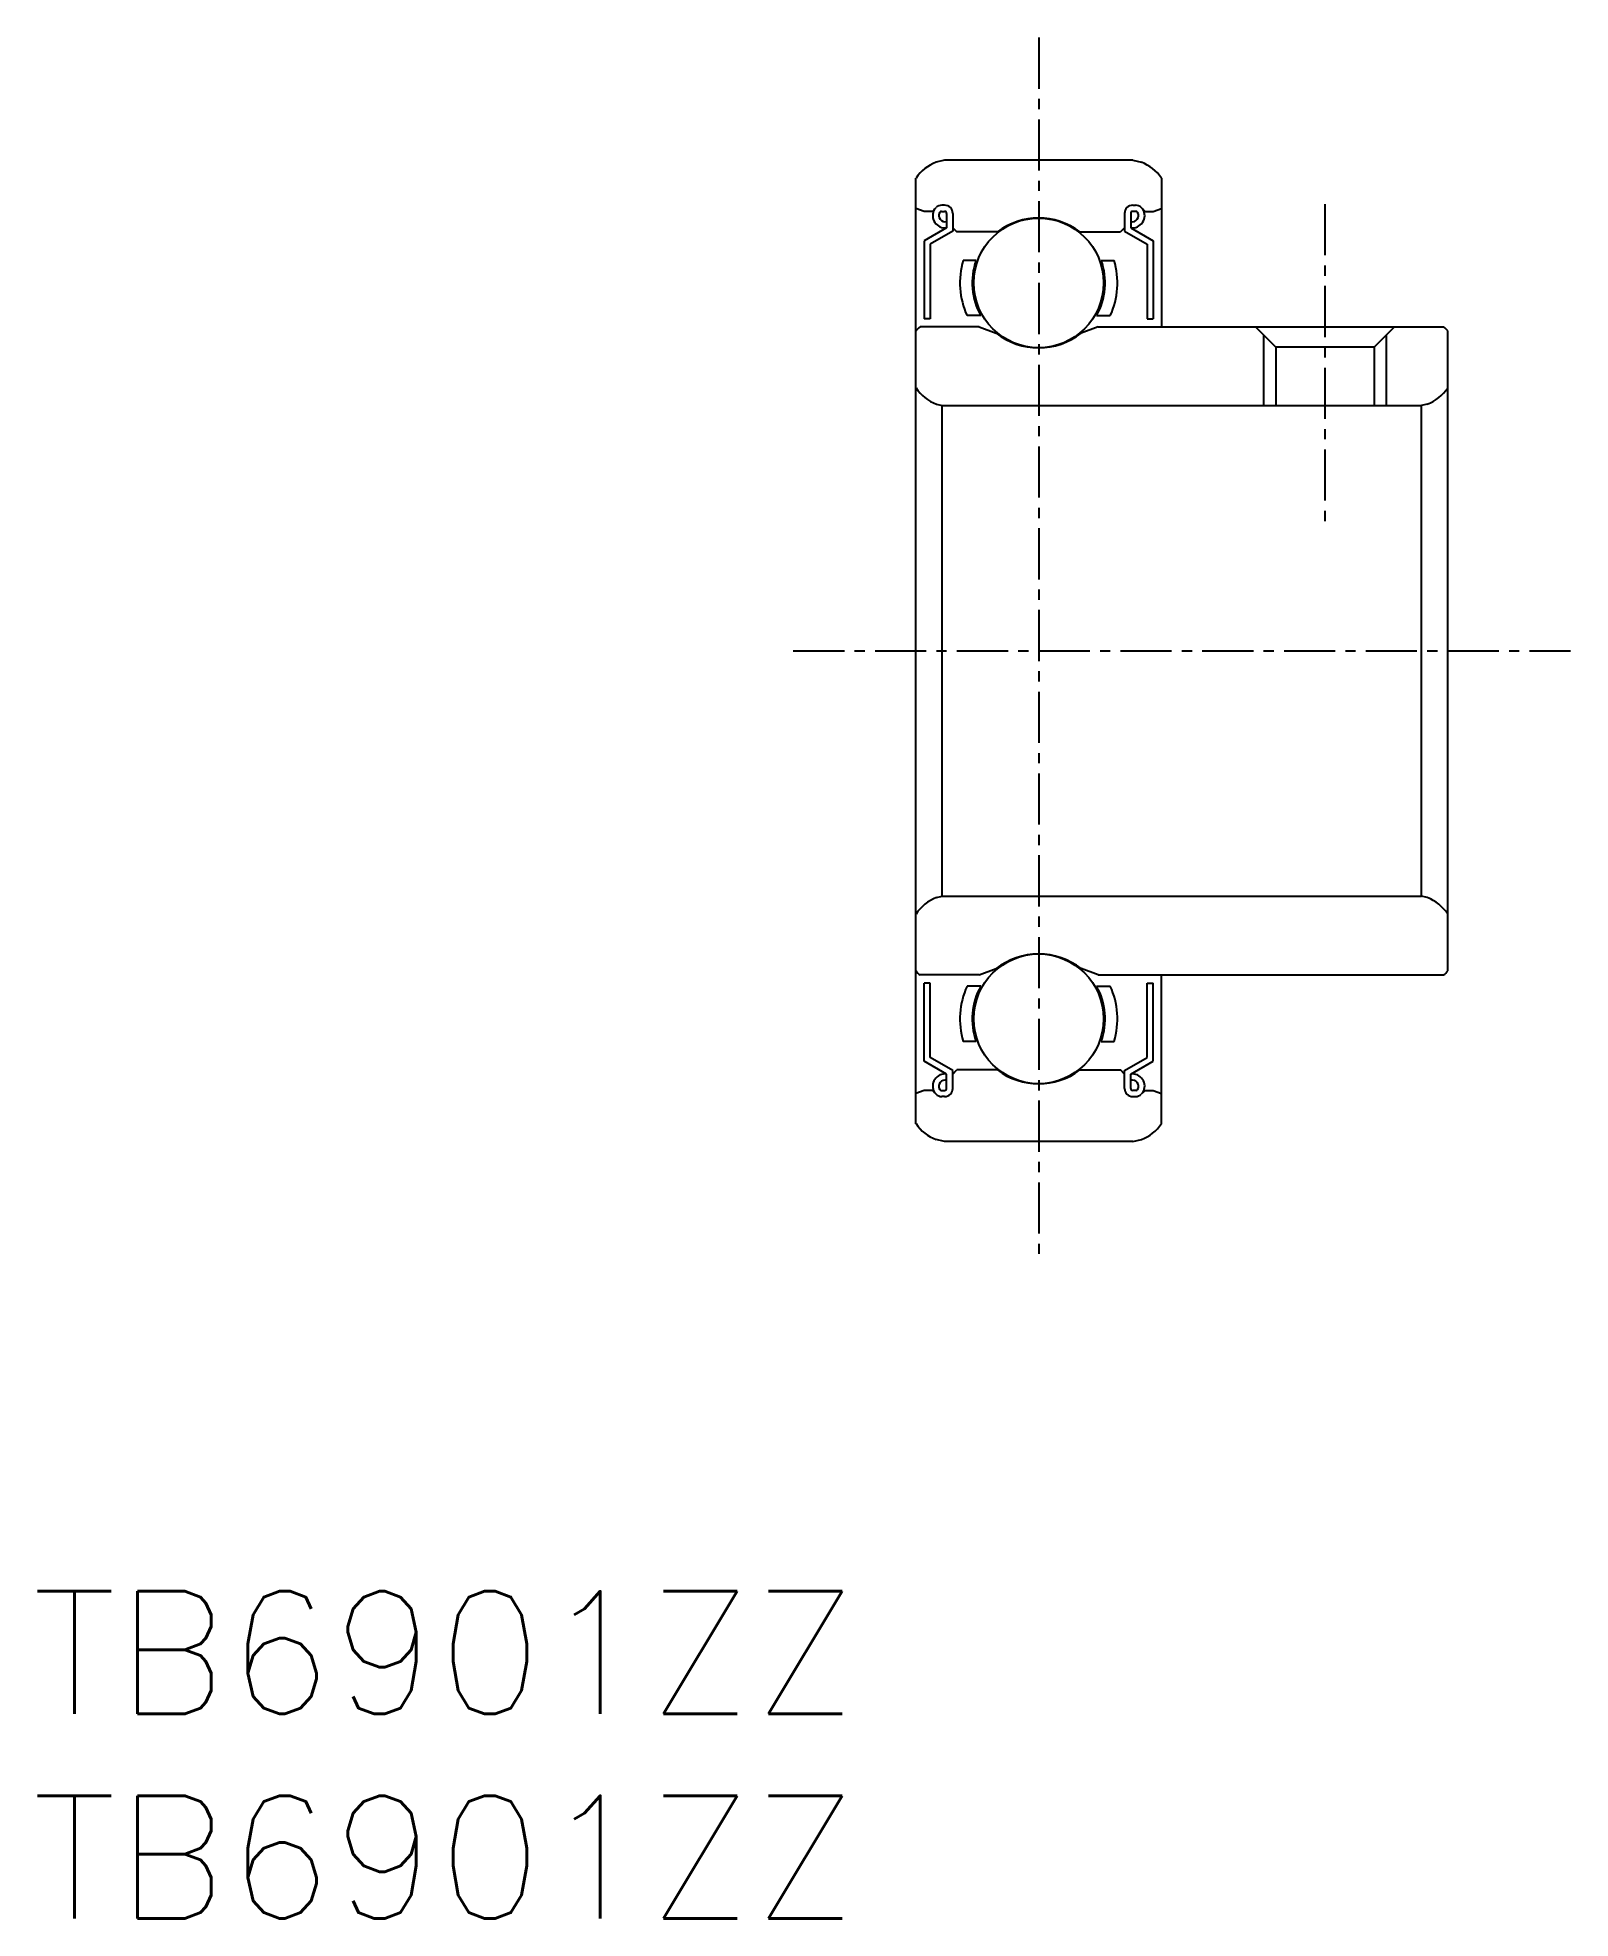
# Model space of a CAD drawing. Extents: x 44.9 to 82.4, y 37.3 to 83.3.
import ezdxf
from ezdxf.enums import TextEntityAlignment as Align

# ---------------------------------------------------------------- set-up
doc = ezdxf.new("R2010")
doc.units = 0
doc.linetypes.add('CENTER', pattern=[2, 1.25, -0.25, 0.25, -0.25])
doc.layers.get('0').update_dxf_attribs({"linetype": 'CONTINUOUS'})
doc.layers.add('CENTER', color=1, linetype='CENTER')
doc.styles.get("Standard").update_dxf_attribs({"font": 'txt.shx', "bigfont": 'extfont.shx'})

msp = doc.modelspace()

# ---------------------------------------------------------------- linework, layer by layer
at = {"color": 7, "linetype": 'CONTINUOUS'}
for p, q in [((67.081, 80.297), (66.876, 80.247)), ((71.692, 80.297), (67.081, 80.297)), ((71.692, 80.297), (71.896, 80.247)), ((66.386, 56.733), (66.386, 79.86)), ((72.386, 79.86), (72.386, 76.222)), ((66.786, 79.047), (66.878, 79.138)), ((66.836, 79.097), (66.878, 79.138)), ((67.086, 79.197), (67.019, 79.197)), ((67.086, 79.197), (67.019, 79.197)), ((71.686, 79.197), (71.753, 79.197)), ((71.686, 79.197), (71.753, 79.197)), ((71.986, 79.047), (71.895, 79.138)), ((71.936, 79.097), (71.895, 79.138)), ((66.586, 79.047), (66.386, 79.12)), ((66.786, 79.047), (66.586, 79.047)), ((67.009, 79.047), (67.086, 79.047)), ((67.136, 78.997), (67.136, 78.647)), ((67.136, 78.8), (67.136, 78.647)), ((67.286, 78.997), (67.286, 78.647)), ((67.286, 78.997), (67.286, 78.56)), ((71.486, 78.997), (71.486, 78.647)), ((71.486, 78.997), (71.486, 78.56)), ((71.636, 78.997), (71.636, 78.647)), ((71.636, 78.8), (71.636, 78.647)), ((71.763, 79.047), (71.686, 79.047)), ((71.986, 79.047), (72.186, 79.047)), ((72.186, 79.047), (72.386, 79.12)), ((67.136, 78.647), (66.586, 78.329)), ((66.586, 78.329), (66.586, 76.422)), ((67.286, 78.56), (66.736, 78.243)), ((66.736, 78.243), (66.736, 76.422)), ((67.286, 78.647), (67.386, 78.547)), ((68.378, 78.547), (67.386, 78.547)), ((70.394, 78.547), (71.386, 78.547)), ((71.486, 78.647), (71.386, 78.547)), ((71.486, 78.56), (72.036, 78.243)), ((71.636, 78.647), (72.186, 78.329)), ((72.036, 78.243), (72.036, 76.422)), ((72.186, 78.329), (72.186, 76.422)), ((67.857, 77.847), (67.541, 77.847)), ((70.916, 77.847), (71.231, 77.847)), ((66.736, 76.422), (66.586, 76.422)), ((67.971, 76.497), (67.635, 76.497)), ((70.801, 76.497), (71.138, 76.497)), ((72.036, 76.422), (72.186, 76.422)), ((67.928, 76.222), (66.486, 76.222)), ((67.928, 76.222), (68.35, 76.068)), ((70.844, 76.222), (70.422, 76.068)), ((70.844, 76.222), (79.286, 76.222)), ((75.186, 75.722), (74.686, 76.222)), ((74.886, 76.022), (74.886, 74.297)), ((78.086, 76.222), (77.586, 75.722)), ((77.886, 76.022), (77.886, 74.297)), ((79.386, 60.472), (79.386, 76.122)), ((75.186, 75.722), (75.186, 74.297)), ((77.586, 75.722), (75.186, 75.722)), ((77.586, 75.722), (77.586, 74.297)), ((66.886, 74.332), (67.029, 74.297)), ((67.029, 62.297), (67.029, 74.297)), ((67.029, 74.297), (78.743, 74.297)), ((78.886, 74.332), (78.743, 74.297)), ((78.743, 62.297), (78.743, 74.297)), ((66.886, 62.262), (67.029, 62.297)), ((67.029, 62.297), (78.743, 62.297)), ((78.886, 62.262), (78.743, 62.297)), ((67.928, 60.372), (66.486, 60.372)), ((67.928, 60.372), (68.35, 60.525)), ((70.844, 60.372), (70.422, 60.525)), ((70.844, 60.372), (79.286, 60.372)), ((72.386, 56.733), (72.386, 60.372)), ((66.586, 58.264), (66.586, 60.172)), ((66.736, 60.172), (66.586, 60.172)), ((66.736, 58.351), (66.736, 60.172)), ((67.971, 60.097), (67.635, 60.097)), ((70.801, 60.097), (71.138, 60.097)), ((72.036, 58.351), (72.036, 60.172)), ((72.036, 60.172), (72.186, 60.172)), ((72.186, 58.264), (72.186, 60.172)), ((67.857, 58.747), (67.541, 58.747)), ((70.916, 58.747), (71.231, 58.747)), ((67.136, 57.947), (66.586, 58.264)), ((67.286, 58.033), (66.736, 58.351)), ((67.286, 57.947), (67.386, 58.047)), ((67.286, 57.597), (67.286, 58.033)), ((68.378, 58.047), (67.386, 58.047)), ((70.394, 58.047), (71.386, 58.047)), ((71.486, 57.947), (71.386, 58.047)), ((71.486, 58.033), (72.036, 58.351)), ((71.486, 57.597), (71.486, 58.033)), ((71.636, 57.947), (72.186, 58.264)), ((66.586, 57.547), (66.386, 57.474)), ((66.786, 57.547), (66.586, 57.547)), ((66.786, 57.547), (66.878, 57.455)), ((67.009, 57.547), (67.086, 57.547)), ((67.136, 57.597), (67.136, 57.947)), ((67.136, 57.794), (67.136, 57.947)), ((67.286, 57.597), (67.286, 57.947)), ((71.486, 57.597), (71.486, 57.947)), ((71.636, 57.597), (71.636, 57.947)), ((71.636, 57.794), (71.636, 57.947)), ((71.763, 57.547), (71.686, 57.547)), ((71.986, 57.547), (71.895, 57.455)), ((71.986, 57.547), (72.186, 57.547)), ((72.186, 57.547), (72.386, 57.474)), ((66.836, 57.497), (66.878, 57.455)), ((67.086, 57.397), (67.019, 57.397)), ((67.086, 57.397), (67.019, 57.397)), ((71.686, 57.397), (71.753, 57.397)), ((71.686, 57.397), (71.753, 57.397)), ((71.936, 57.497), (71.895, 57.455)), ((67.081, 56.297), (66.876, 56.347)), ((71.692, 56.297), (67.081, 56.297)), ((71.692, 56.297), (71.896, 56.347))]:
    msp.add_line(p, q, dxfattribs=at)
for centre in [(69.386, 77.297), (69.386, 59.297)]:
    msp.add_circle(centre, 1.587, dxfattribs=at)
for centre, radius, start, end in [((67.22, 79.308), 1, 110.0869, 146.4543), ((71.553, 79.308), 1, 33.5457, 69.9131), ((67.019, 78.997), 0.2, 90, 135), ((67.019, 78.997), 0.2, 90, 135), ((67.086, 78.997), 0.2, 0, 90), ((67.086, 78.997), 0.2, 0, 90), ((71.686, 78.997), 0.2, 90, 180), ((71.686, 78.997), 0.2, 90, 180), ((71.753, 78.997), 0.2, 45, 90), ((71.753, 78.997), 0.2, 45, 90), ((67.094, 78.944), 0.3, 149.349, 278.0312), ((67.094, 78.944), 0.15, 148.0335, 286.2258), ((67.009, 78.997), 0.05, 90, 148.0335), ((67.086, 78.997), 0.05, 0, 90), ((69.386, 77.209), 1.675, 52.9878, 127.0122), ((71.678, 78.944), 0.3, 261.9688, 30.651), ((71.686, 78.997), 0.05, 90, 180), ((71.678, 78.944), 0.15, 253.7742, 31.9665), ((71.763, 78.997), 0.05, 31.9665, 90), ((69.391, 77.297), 1.93, 163.4427, 204.4883), ((69.391, 77.297), 1.63, 160.28, 209.393), ((69.381, 77.297), 1.63, 330.607, 19.72), ((69.381, 77.297), 1.93, 335.5117, 16.5573), ((66.715, 75.893), 0.4, 124.8179, 145.1821), ((69.386, 77.384), 1.675, 231.7857, 270), ((69.386, 77.384), 1.675, 270, 308.2143), ((79.058, 75.893), 0.4, 34.8179, 55.1821), ((67.23, 75.271), 1, 212.4943, 249.9131), ((78.543, 75.271), 1, 290.0869, 327.5057), ((67.23, 61.323), 1, 110.0869, 147.5057), ((78.543, 61.323), 1, 32.4943, 69.9131), ((69.386, 59.209), 1.675, 90, 128.2143), ((69.386, 59.209), 1.675, 51.7857, 90), ((66.715, 60.7), 0.4, 214.8179, 235.1821), ((79.058, 60.7), 0.4, 304.8179, 325.1821), ((69.391, 59.297), 1.93, 155.5117, 196.5573), ((69.391, 59.297), 1.63, 150.607, 199.72), ((69.381, 59.297), 1.63, 340.28, 29.393), ((69.381, 59.297), 1.93, 343.4427, 24.4883), ((69.386, 59.384), 1.675, 232.9878, 307.0122), ((67.094, 57.65), 0.3, 81.9688, 210.651), ((67.094, 57.65), 0.15, 73.7742, 211.9665), ((67.009, 57.597), 0.05, 211.9665, 270), ((67.086, 57.597), 0.2, 270, 0), ((67.086, 57.597), 0.2, 270, 0), ((67.086, 57.597), 0.05, 270, 0), ((71.686, 57.597), 0.2, 180, 270), ((71.686, 57.597), 0.2, 180, 270), ((71.678, 57.65), 0.3, 329.349, 98.0312), ((71.678, 57.65), 0.15, 328.0335, 106.2258), ((71.686, 57.597), 0.05, 180, 270), ((71.763, 57.597), 0.05, 270, 328.0335), ((67.019, 57.597), 0.2, 225, 270), ((67.019, 57.597), 0.2, 225, 270), ((71.753, 57.597), 0.2, 270, 315), ((71.753, 57.597), 0.2, 270, 315), ((67.22, 57.286), 1, 213.5457, 249.9131), ((71.553, 57.286), 1, 290.0869, 326.4543)]:
    msp.add_arc(centre, radius, start, end, dxfattribs=at)
at = {"layer": 'CENTER', "color": 1, "linetype": 'CENTER'}
for p, q in [((69.386, 83.297), (69.386, 53.297)), ((76.386, 79.222), (76.386, 71.297)), ((63.386, 68.297), (82.386, 68.297))]:
    msp.add_line(p, q, dxfattribs=at)

# ---------------------------------------------------------------- texts
at = {"color": 7, "linetype": 'CONTINUOUS'}
for p in [(44.782, 43.795), (44.782, 38.795)]:
    msp.add_text('TB6901ZZ', height=3, dxfattribs=at).set_placement(p, align=Align.MIDDLE_LEFT)

doc.saveas('drawing.dxf')
